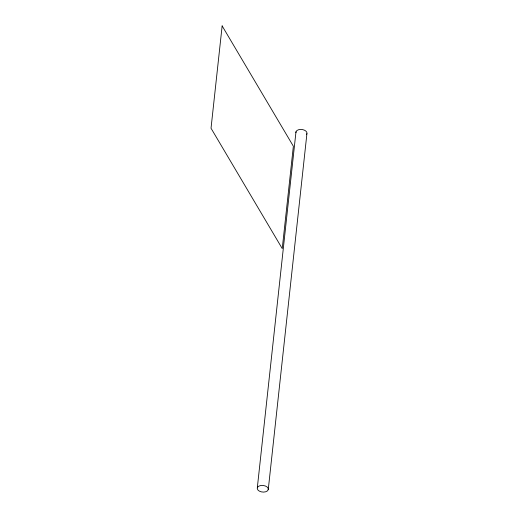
<?xml version="1.0" encoding="UTF-8"?>
<svg xmlns="http://www.w3.org/2000/svg" width="518" height="518" viewBox="0 0 518 518"><rect width="100%" height="100%" fill="white"/><g stroke="black" fill="none" stroke-linecap="round" stroke-linejoin="round"><path stroke-width="0.78" d="M257.31 487.814L295.979 131.825M268.246 489.698A5.568 3.315 6.2 0 0 260.852 485.502A5.568 3.315 6.2 0 0 259.233 491.064A5.568 3.315 6.2 0 0 268.246 489.698L306.915 133.709M295.927 132.692A5.568 3.315 6.2 0 1 302.382 129.558A5.568 3.315 6.2 0 1 306.488 134.512M222.144 25.9L211.027 128.244L282.245 248.595L293.363 146.244L222.144 25.9"/></g></svg>
